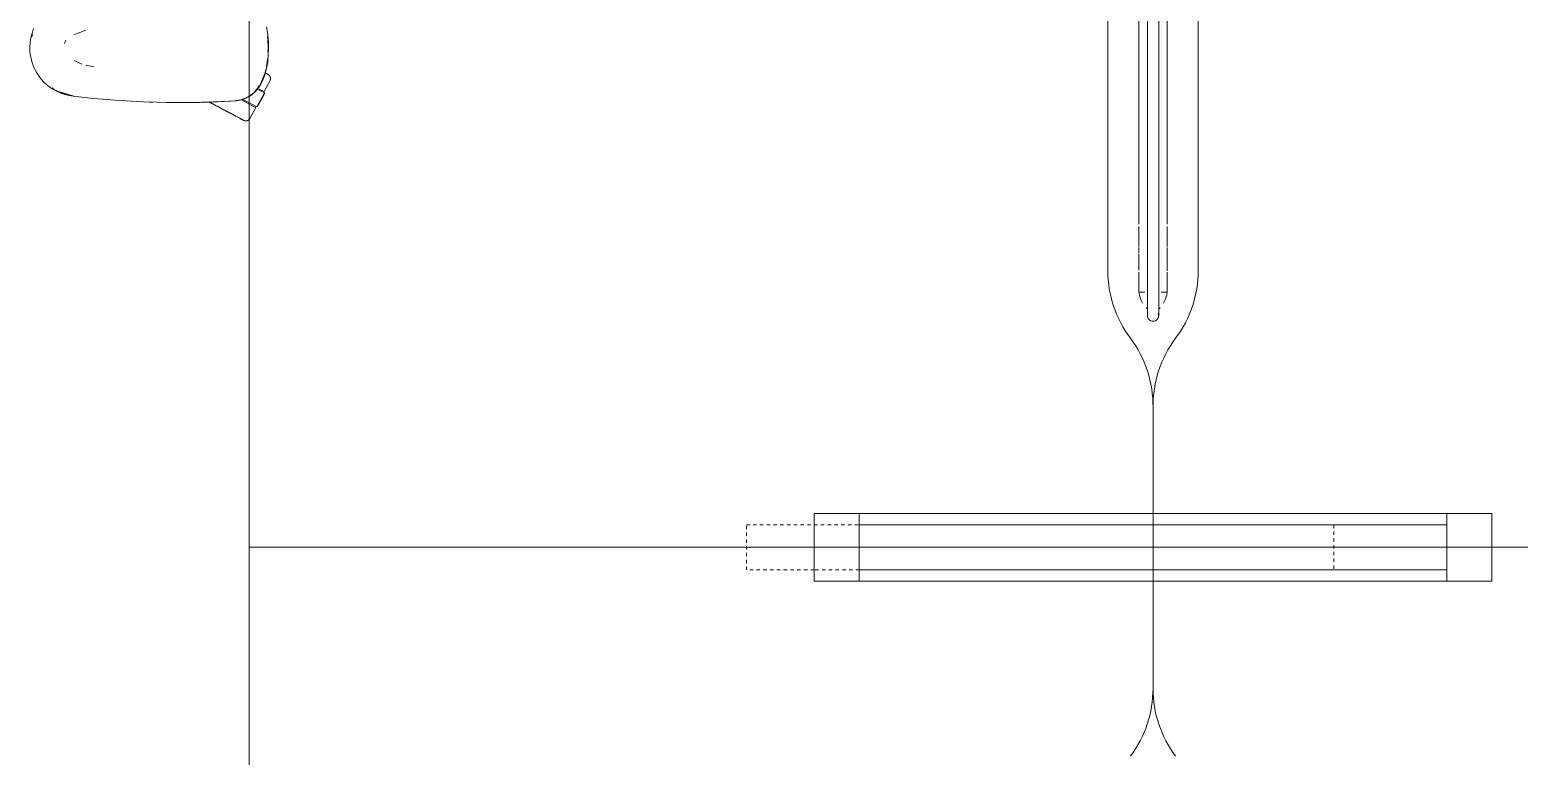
# Model space of a CAD drawing. Header units: millimetres. Extents: x 155927 to 326028, y -36033 to 97293.
# Drawn here: x 194506 to 195825, y 31223 to 31866 of the extents above; entities that cross this region are included whole.
import ezdxf

# ---------------------------------------------------------------- set-up
doc = ezdxf.new("R2010")
doc.units = ezdxf.units.MM
doc.header["$MEASUREMENT"] = 0
doc.linetypes.add('Dash', pattern=[6, 3, -3])
for name, color, linetype, lineweight in [('G-IMPT', 8, 'CONTINUOUS', 9), ('I-FURN', 8, 'CONTINUOUS', 9), ('I-FURN-HDLN', 8, 'Dash', 9)]:
    doc.layers.add(name, color=color, linetype=linetype, lineweight=lineweight)

msp = doc.modelspace()

# ---------------------------------------------------------------- linework, layer by layer
at = {"layer": 'G-IMPT'}
for p, q in [((194715.6, 31868.4), (194716.7, 31861.6)), ((194506.1, 31849.8), (194506.4, 31854.9)), ((194506.4, 31854.9), (194507.2, 31859.8)), ((194507.2, 31859.8), (194507.8, 31861.9)), ((194509.5, 31866.7), (194507.8, 31861.9)), ((194508.6, 31861.5), (194508, 31859.5)), ((194536.7, 31853.6), (194537.7, 31855.9)), ((194537.7, 31855.9), (194538, 31856.3)), ((194555.7, 31865.5), (194545.2, 31861.4)), ((194716.8, 31857), (194716.4, 31859.8)), ((194717.3, 31854.3), (194716.7, 31861.6)), ((194716.8, 31857), (194717, 31849.8)), ((194506.1, 31849.8), (194506.2, 31846)), ((194506.9, 31841.4), (194506.2, 31846)), ((194506.9, 31841.4), (194508.2, 31836.6)), ((194716.7, 31837.3), (194717.2, 31843.5)), ((194716.8, 31846.7), (194717, 31849.8)), ((194717.4, 31849.8), (194717.2, 31843.5)), ((194717.3, 31854.3), (194717.4, 31849.8)), ((194510, 31831.9), (194508.2, 31836.6)), ((194512.2, 31827.7), (194510, 31831.9)), ((194545.3, 31838.4), (194552.1, 31835.2)), ((194563.2, 31832.8), (194555.7, 31834.4)), ((194714.2, 31825.9), (194715.7, 31831.4)), ((194714.2, 31827), (194714.9, 31830.5)), ((194715.5, 31833.2), (194716.2, 31837)), ((194716.7, 31837.3), (194715.7, 31831.4)), ((194716.2, 31837), (194716.4, 31840.2)), ((194512.2, 31827.7), (194515, 31823.5)), ((194515, 31823.5), (194518.3, 31819.7)), ((194521.8, 31816.5), (194518.3, 31819.7)), ((194521.8, 31816.5), (194525.9, 31813.5)), ((194704.8, 31810.2), (194709.8, 31816.7)), ((194710.7, 31817.5), (194708, 31813.5)), ((194710, 31817), (194711.9, 31821.4)), ((194710.7, 31817.5), (194712.6, 31821.6)), ((194714.2, 31827), (194711.9, 31821.4)), ((194714.2, 31825.9), (194712.6, 31821.6)), ((194525.8, 31814.2), (194527.9, 31812.6)), ((194530.3, 31811), (194525.9, 31813.5)), ((194536, 31808.9), (194527.9, 31812.6)), ((194530.3, 31811), (194534.5, 31809.2)), ((194545, 31806.9), (194532.5, 31810.7)), ((194532.5, 31810.7), (194541.6, 31807.8)), ((194534.5, 31809.2), (194539.4, 31807.8)), ((194536, 31808.9), (194544.4, 31807)), ((194544.4, 31806.9), (194539.4, 31807.8)), ((194545, 31806.9), (194541.6, 31807.8)), ((194562.4, 31805), (194544.4, 31806.9)), ((194566.5, 31804.6), (194562.4, 31805)), ((194581.6, 31803.4), (194566.5, 31804.6)), ((194573.4, 31804), (194571.7, 31804.2)), ((194581.6, 31803.4), (194586.6, 31803)), ((194586.6, 31803), (194600.8, 31802.2)), ((194606.8, 31802), (194600.8, 31802.2)), ((194606.8, 31802), (194618.6, 31801.6)), ((194611.7, 31801.8), (194613.6, 31801.7)), ((194613.6, 31801.7), (194615.1, 31801.7)), ((194647.2, 31801.4), (194668.6, 31801.9)), ((194647.2, 31801.4), (194667.4, 31801.8)), ((194657, 31801.5), (194668.6, 31801.9)), ((194667.4, 31801.8), (194689.1, 31802.9)), ((194667.4, 31801.8), (194687.5, 31802.8)), ((194668.6, 31801.9), (194667.4, 31801.8)), ((194668.6, 31801.9), (194689.1, 31802.9)), ((194689.1, 31802.9), (194687.5, 31802.8)), ((194689.1, 31802.9), (194690.8, 31803.2)), ((194693, 31803.6), (194689.2, 31803.1)), ((194693.2, 31803.6), (194690.8, 31803.2)), ((194693, 31803.6), (194699.2, 31806)), ((194693.2, 31803.6), (194694.5, 31804)), ((194698.2, 31805.4), (194694.5, 31804)), ((194698.2, 31805.4), (194700.4, 31806.7)), ((194699.2, 31806), (194700.4, 31806.9)), ((194700.4, 31806.9), (194704.8, 31810.2)), ((194700.4, 31806.7), (194701.6, 31807.3)), ((194701.6, 31807.3), (194705.3, 31810.4)), ((194708, 31813.5), (194705.3, 31810.4)), ((194627, 31801.4), (194618.6, 31801.6)), ((194627, 31801.4), (194657, 31801.5)), ((194627, 31801.4), (194647.2, 31801.4)), ((194627, 31801.4), (194637.8, 31801.3)), ((194657, 31801.5), (194637.8, 31801.3)), ((194647.2, 31801.4), (194657, 31801.5)), ((194647.2, 31801.4), (194649.2, 31801.4)), ((194649.2, 31801.4), (194651.1, 31801.5))]:
    msp.add_line(p, q, dxfattribs=at)
at = {"layer": 'I-FURN'}
for p, q in [((194700.4, 32807.6), (194700.4, 31407.6)), ((194700.4, 31407.6), (194700.4, 32807.6)), ((195487.9, 31693.5), (195487.9, 32531.7)), ((195495.4, 32531.7), (195495.4, 31693.5)), ((195505.4, 31693.5), (195505.4, 32531.7)), ((195512.9, 32531.7), (195512.9, 31693.5)), ((195460.4, 31652.6), (195460.4, 32340.8)), ((195460.4, 32340.8), (195460.4, 31652.6)), ((195540.4, 32340.8), (195540.4, 31652.6)), ((195540.4, 31652.6), (195540.4, 32340.8)), ((194713.6, 31811), (194718.8, 31820.7)), ((194714.5, 31827.5), (194714.9, 31827.3)), ((194715.1, 31827.2), (194714.7, 31827.4)), ((194714.9, 31827.3), (194715.3, 31827.1)), ((194715.5, 31827), (194715.1, 31827.2)), ((194715.3, 31827.1), (194715.7, 31826.9)), ((194715.8, 31826.8), (194715.5, 31827)), ((194715.7, 31826.9), (194716, 31826.7)), ((194716.1, 31826.6), (194715.8, 31826.8)), ((194716, 31826.7), (194716.3, 31826.6)), ((194716.4, 31826.5), (194716.1, 31826.6)), ((194716.3, 31826.6), (194716.5, 31826.5)), ((194716.6, 31826.4), (194716.4, 31826.5)), ((194716.5, 31826.5), (194716.7, 31826.3)), ((194716.8, 31826.3), (194716.6, 31826.4)), ((194716.7, 31826.3), (194716.9, 31826.3)), ((194716.9, 31826.2), (194716.8, 31826.3)), ((194716.9, 31826.3), (194717, 31826.2)), ((194717, 31826.2), (194716.9, 31826.2)), ((194717, 31826.2), (194717.1, 31826.2)), ((194717.1, 31826.1), (194717, 31826.2)), ((194717.1, 31826.2), (194717.1, 31826.1)), ((194717.1, 31826.1), (194717.3, 31826)), ((194717.1, 31826.1), (194717.1, 31826.1)), ((194717.1, 31826.1), (194717.1, 31826.1)), ((194717.3, 31826), (194717.4, 31826)), ((194717.4, 31826), (194717.5, 31825.9)), ((194717.5, 31825.9), (194717.7, 31825.8)), ((194717.7, 31825.8), (194717.8, 31825.7)), ((194717.8, 31825.7), (194717.9, 31825.6)), ((194717.9, 31825.6), (194718, 31825.5)), ((194718, 31825.5), (194718.1, 31825.4)), ((194718.1, 31825.4), (194718.2, 31825.2)), ((194718.2, 31825.2), (194718.3, 31825.1)), ((194718.3, 31825.1), (194718.4, 31825)), ((194718.4, 31825), (194718.5, 31824.9)), ((194718.5, 31824.9), (194718.6, 31824.7)), ((194718.6, 31824.7), (194718.7, 31824.6)), ((194718.7, 31824.6), (194718.8, 31824.4)), ((194718.8, 31824.4), (194718.9, 31824.3)), ((194718.9, 31820.9), (194718.8, 31820.7)), ((194718.8, 31820.7), (194718.8, 31820.7)), ((194718.9, 31824.3), (194718.9, 31824.1)), ((194718.9, 31824.1), (194719, 31824)), ((194719, 31821.2), (194718.9, 31821)), ((194718.9, 31821), (194718.9, 31820.9)), ((194719, 31824), (194719, 31823.8)), ((194719, 31823.8), (194719.1, 31823.7)), ((194719.1, 31821.5), (194719, 31821.3)), ((194719, 31821.3), (194719, 31821.2)), ((194719.1, 31823.7), (194719.1, 31823.5)), ((194719.1, 31823.5), (194719.2, 31823.4)), ((194719.2, 31821.8), (194719.1, 31821.6)), ((194719.1, 31821.6), (194719.1, 31821.5)), ((194719.2, 31823.4), (194719.2, 31823.2)), ((194719.2, 31823.2), (194719.2, 31823.1)), ((194719.2, 31823.1), (194719.2, 31822.9)), ((194719.2, 31822.9), (194719.2, 31822.7)), ((194719.2, 31822.7), (194719.2, 31822.6)), ((194719.2, 31822.6), (194719.2, 31822.4)), ((194719.2, 31822.4), (194719.2, 31822.3)), ((194719.2, 31822.3), (194719.2, 31822.1)), ((194719.2, 31822.1), (194719.2, 31821.9)), ((194719.2, 31821.9), (194719.2, 31821.8)), ((194665.6, 31801.4), (194664.7, 31801.9)), ((194693.4, 31803.6), (194700.8, 31799.7)), ((194700.5, 31801), (194694.7, 31804.1)), ((194713.8, 31809.8), (194707.2, 31797.4)), ((194707.4, 31797.3), (194714, 31809.7)), ((194708.5, 31812.6), (194713.8, 31809.8)), ((194709.2, 31813.3), (194713.6, 31811)), ((194665.1, 31801.7), (194666.1, 31801.2)), ((194666.6, 31800.9), (194665.6, 31801.4)), ((194666.1, 31801.2), (194667.1, 31800.6)), ((194667.6, 31800.3), (194666.6, 31800.9)), ((194667.1, 31800.6), (194668.1, 31800.1)), ((194668.6, 31799.8), (194667.6, 31800.3)), ((194668.1, 31800.1), (194669.1, 31799.6)), ((194669.6, 31799.3), (194668.6, 31799.8)), ((194669.1, 31799.6), (194670.1, 31799)), ((194670.6, 31798.7), (194669.6, 31799.3)), ((194670.1, 31799), (194671.1, 31798.5)), ((194671.7, 31798.2), (194670.6, 31798.7)), ((194671.1, 31798.5), (194672.1, 31798)), ((194672.7, 31797.7), (194671.7, 31798.2)), ((194672.1, 31798), (194673.1, 31797.4)), ((194673.7, 31797.1), (194672.7, 31797.7)), ((194673.1, 31797.4), (194674.1, 31796.9)), ((194674.6, 31796.6), (194673.7, 31797.1)), ((194674.1, 31796.9), (194675.1, 31796.4)), ((194675.6, 31796.1), (194674.6, 31796.6)), ((194675.1, 31796.4), (194676.1, 31795.8)), ((194676.6, 31795.6), (194675.6, 31796.1)), ((194676.1, 31795.8), (194677.1, 31795.3)), ((194677.6, 31795), (194676.6, 31795.6)), ((194677.1, 31795.3), (194678, 31794.8)), ((194678.5, 31794.5), (194677.6, 31795)), ((194678, 31794.8), (194679, 31794.3)), ((194679.5, 31794), (194678.5, 31794.5)), ((194679, 31794.3), (194679.9, 31793.8)), ((194680.4, 31793.5), (194679.5, 31794)), ((194679.9, 31793.8), (194680.8, 31793.3)), ((194681.3, 31793.1), (194680.4, 31793.5)), ((194680.8, 31793.3), (194681.7, 31792.8)), ((194682.2, 31792.6), (194681.3, 31793.1)), ((194681.7, 31792.8), (194682.6, 31792.4)), ((194683.1, 31792.1), (194682.2, 31792.6)), ((194682.6, 31792.4), (194683.5, 31791.9)), ((194684, 31791.7), (194683.1, 31792.1)), ((194683.5, 31791.9), (194684.3, 31791.5)), ((194684.8, 31791.2), (194684, 31791.7)), ((194684.3, 31791.5), (194685.2, 31791)), ((194685.2, 31791), (194686, 31790.6)), ((194686, 31790.6), (194686.7, 31790.2)), ((194686.7, 31790.2), (194687.5, 31789.8)), ((194687.5, 31789.8), (194688.2, 31789.4)), ((194688.2, 31789.4), (194688.9, 31789)), ((194688.9, 31789), (194689.6, 31788.7)), ((194689.6, 31788.7), (194690.2, 31788.3)), ((194707.2, 31797.4), (194700.5, 31801)), ((194700.8, 31799.7), (194706.1, 31796.9)), ((194701, 31787.2), (194706.1, 31796.9)), ((194690.2, 31788.3), (194690.8, 31788)), ((194691.1, 31787.8), (194690.5, 31788.2)), ((194690.8, 31788), (194691.4, 31787.7)), ((194691.7, 31787.6), (194691.1, 31787.8)), ((194691.4, 31787.7), (194691.9, 31787.4)), ((194692.2, 31787.3), (194691.7, 31787.6)), ((194691.9, 31787.4), (194692.4, 31787.2)), ((194692.7, 31787), (194692.2, 31787.3)), ((194692.4, 31787.2), (194692.9, 31786.9)), ((194693.1, 31786.8), (194692.7, 31787)), ((194692.9, 31786.9), (194693.3, 31786.7)), ((194693.5, 31786.6), (194693.1, 31786.8)), ((194693.3, 31786.7), (194693.7, 31786.5)), ((194693.9, 31786.4), (194693.5, 31786.6)), ((194693.7, 31786.5), (194694.1, 31786.3)), ((194694.2, 31786.2), (194693.9, 31786.4)), ((194694.1, 31786.3), (194694.4, 31786.1)), ((194694.5, 31786), (194694.2, 31786.2)), ((194694.4, 31786.1), (194694.7, 31786)), ((194694.8, 31785.9), (194694.5, 31786)), ((194694.7, 31786), (194694.9, 31785.8)), ((194695, 31785.8), (194694.8, 31785.9)), ((194694.9, 31785.8), (194695.1, 31785.7)), ((194695.2, 31785.7), (194695, 31785.8)), ((194695.1, 31785.7), (194695.3, 31785.6)), ((194695.3, 31785.6), (194695.2, 31785.7)), ((194695.4, 31785.6), (194695.3, 31785.6)), ((194695.3, 31785.6), (194695.4, 31785.6)), ((194695.5, 31785.5), (194695.4, 31785.6)), ((194695.4, 31785.6), (194695.5, 31785.5)), ((194695.6, 31785.5), (194695.5, 31785.5)), ((194695.5, 31785.5), (194695.5, 31785.5)), ((194695.5, 31785.5), (194695.5, 31785.5)), ((194695.5, 31785.5), (194695.5, 31785.5)), ((194695.7, 31785.4), (194695.6, 31785.5)), ((194695.8, 31785.4), (194695.7, 31785.4)), ((194696, 31785.3), (194695.8, 31785.4)), ((194696.1, 31785.2), (194696, 31785.3)), ((194696.3, 31785.2), (194696.1, 31785.2)), ((194696.5, 31785.2), (194696.3, 31785.2)), ((194696.6, 31785.1), (194696.5, 31785.2)), ((194696.8, 31785.1), (194696.6, 31785.1)), ((194696.9, 31785.1), (194696.8, 31785.1)), ((194697.1, 31785.1), (194696.9, 31785.1)), ((194697.3, 31785), (194697.1, 31785.1)), ((194697.4, 31785), (194697.3, 31785)), ((194697.6, 31785), (194697.4, 31785)), ((194697.7, 31785.1), (194697.6, 31785)), ((194697.9, 31785.1), (194697.7, 31785.1)), ((194698.1, 31785.1), (194697.9, 31785.1)), ((194698.2, 31785.1), (194698.1, 31785.1)), ((194698.4, 31785.2), (194698.2, 31785.1)), ((194698.5, 31785.2), (194698.4, 31785.2)), ((194698.7, 31785.2), (194698.5, 31785.2)), ((194698.8, 31785.3), (194698.7, 31785.2)), ((194699, 31785.4), (194698.8, 31785.3)), ((194699.1, 31785.4), (194699, 31785.4)), ((194699.3, 31785.5), (194699.1, 31785.4)), ((194699.4, 31785.6), (194699.3, 31785.5)), ((194699.6, 31785.7), (194699.4, 31785.6)), ((194699.7, 31785.7), (194699.6, 31785.7)), ((194699.8, 31785.8), (194699.7, 31785.7)), ((194699.9, 31785.9), (194699.8, 31785.8)), ((194700.1, 31786), (194699.9, 31785.9)), ((194700.2, 31786.2), (194700.1, 31786)), ((194700.3, 31786.3), (194700.2, 31786.2)), ((194700.4, 31786.4), (194700.3, 31786.3)), ((194700.5, 31786.5), (194700.4, 31786.4)), ((194700.6, 31786.6), (194700.5, 31786.5)), ((194700.7, 31786.8), (194700.6, 31786.6)), ((194700.8, 31786.9), (194700.7, 31786.8)), ((194700.9, 31787), (194700.8, 31786.9)), ((194701, 31787.2), (194700.9, 31787)), ((195487.9, 31673.8), (195487.9, 31691.5)), ((195495.4, 31693.5), (195495.4, 31690.3)), ((195495.4, 31690.3), (195495.4, 31687.1)), ((195495.4, 31687.1), (195495.4, 31683.8)), ((195495.4, 31683.8), (195495.4, 31680.6)), ((195505.4, 31692.6), (195505.4, 31693.5)), ((195505.4, 31689.4), (195505.4, 31692.6)), ((195505.4, 31686.2), (195505.4, 31689.4)), ((195505.4, 31683), (195505.4, 31686.2)), ((195512.9, 31691.5), (195512.9, 31673.8)), ((195487.9, 31668.1), (195487.9, 31673)), ((195495.4, 31680.6), (195495.4, 31677.4)), ((195495.4, 31677.4), (195495.4, 31674.3)), ((195495.4, 31674.3), (195495.4, 31671.2)), ((195495.4, 31671.2), (195495.4, 31668.1)), ((195505.4, 31679.8), (195505.4, 31683)), ((195505.4, 31676.6), (195505.4, 31679.8)), ((195505.4, 31673.4), (195505.4, 31676.6)), ((195505.4, 31670.3), (195505.4, 31673.4)), ((195505.4, 31667.2), (195505.4, 31670.3)), ((195512.9, 31673), (195512.9, 31668.1)), ((195487.9, 31653), (195487.9, 31667.2)), ((195495.4, 31668.1), (195495.4, 31665)), ((195495.4, 31665), (195495.4, 31662)), ((195495.4, 31662), (195495.4, 31659.1)), ((195495.4, 31659.1), (195495.4, 31656.2)), ((195505.4, 31664.2), (195505.4, 31667.2)), ((195505.4, 31661.2), (195505.4, 31664.2)), ((195505.4, 31658.3), (195505.4, 31661.2)), ((195505.4, 31655.4), (195505.4, 31658.3)), ((195512.9, 31668.3), (195512.9, 31652.4)), ((195487.9, 31633.5), (195487.9, 31651.1)), ((195495.4, 31656.2), (195495.4, 31653.3)), ((195495.4, 31653.3), (195495.4, 31650.5)), ((195495.4, 31650.5), (195495.4, 31647.8)), ((195495.4, 31647.8), (195495.4, 31645.2)), ((195495.4, 31645.2), (195495.4, 31642.6)), ((195505.4, 31652.6), (195505.4, 31655.4)), ((195505.4, 31649.8), (195505.4, 31652.6)), ((195505.4, 31647.1), (195505.4, 31649.8)), ((195505.4, 31644.5), (195505.4, 31647.1)), ((195505.4, 31642), (195505.4, 31644.5)), ((195512.9, 31651.1), (195512.9, 31633.5)), ((195487.9, 31638.1), (195487.9, 31639.2)), ((195487.9, 31633.5), (195493.1, 31633.5)), ((195495.4, 31642.6), (195495.4, 31640.2)), ((195495.4, 31640.2), (195495.4, 31637.8)), ((195495.4, 31637.8), (195495.4, 31635.5)), ((195495.4, 31635.5), (195495.4, 31633.3)), ((195495.4, 31633.3), (195495.4, 31631.2)), ((195495.4, 31631.2), (195495.4, 31629.1)), ((195505.4, 31639.5), (195505.4, 31642)), ((195505.4, 31637.2), (195505.4, 31639.5)), ((195505.4, 31634.9), (195505.4, 31637.2)), ((195505.4, 31632.7), (195505.4, 31634.9)), ((195505.4, 31630.6), (195505.4, 31632.7)), ((195505.4, 31628.6), (195505.4, 31630.6)), ((195507.7, 31633.5), (195512.9, 31633.5)), ((195512.9, 31639.2), (195512.9, 31638.1)), ((195495.4, 31629.1), (195495.4, 31627.2)), ((195495.4, 31627.2), (195495.4, 31625.4)), ((195495.4, 31625.4), (195495.4, 31623.7)), ((195495.4, 31623.7), (195495.4, 31622.2)), ((195495.4, 31622.2), (195495.4, 31620.7)), ((195495.4, 31620.7), (195495.4, 31619.3)), ((195495.4, 31619.3), (195495.4, 31618.1)), ((195495.4, 31618.1), (195495.4, 31617)), ((195505.4, 31626.7), (195505.4, 31628.6)), ((195505.4, 31625), (195505.4, 31626.7)), ((195505.4, 31623.3), (195505.4, 31625)), ((195505.4, 31621.8), (195505.4, 31623.3)), ((195505.4, 31620.3), (195505.4, 31621.8)), ((195505.4, 31619), (195505.4, 31620.3)), ((195505.4, 31617.8), (195505.4, 31619)), ((195505.4, 31616.7), (195505.4, 31617.8)), ((195495.4, 31617), (195495.4, 31616)), ((195495.4, 31616), (195495.4, 31615.1)), ((195495.4, 31615.1), (195495.4, 31614.4)), ((195495.4, 31614.4), (195495.4, 31613.8)), ((195495.4, 31613.8), (195495.4, 31613.3)), ((195495.4, 31613.3), (195495.4, 31612.9)), ((195495.4, 31612.9), (195495.4, 31612.7)), ((195495.4, 31612.7), (195495.4, 31612.6)), ((195495.4, 31612.6), (195495.4, 31612.6)), ((195505.4, 31615.8), (195505.4, 31616.7)), ((195505.4, 31614.9), (195505.4, 31615.8)), ((195505.4, 31614.2), (195505.4, 31614.9)), ((195505.4, 31613.6), (195505.4, 31614.2)), ((195505.4, 31613.2), (195505.4, 31613.6)), ((195505.4, 31612.9), (195505.4, 31613.2)), ((195505.4, 31612.7), (195505.4, 31612.9)), ((195505.4, 31612.6), (195505.4, 31612.7)), ((195500.4, 31407.6), (195500.4, 31531.5)), ((195500.4, 31531.5), (195500.4, 31407.6)), ((195500.4, 31531.5), (195500.4, 31407.6)), ((195500.4, 31407.6), (195500.4, 31531.5)), ((195200.4, 31437.6), (195800.4, 31437.6)), ((195240.4, 31437.6), (195200.4, 31437.6)), ((195200.4, 31437.6), (195200.4, 31377.6)), ((195200.4, 31377.6), (195200.4, 31437.6)), ((195760.4, 31437.6), (195240.4, 31437.6)), ((195240.4, 31377.6), (195240.4, 31437.6)), ((195240.4, 31427.6), (195240.4, 31437.6)), ((195800.4, 31437.6), (195760.4, 31437.6)), ((195760.4, 31427.6), (195760.4, 31437.6)), ((195760.4, 31377.6), (195760.4, 31437.6)), ((195800.4, 31377.6), (195800.4, 31437.6)), ((195800.4, 31377.6), (195800.4, 31437.6)), ((195240.4, 31427.6), (195240.4, 31387.6)), ((195760.4, 31427.6), (195240.4, 31427.6)), ((195760.4, 31387.6), (195760.4, 31427.6)), ((194700.4, 31407.6), (195500.4, 31407.6)), ((195500.4, 31407.6), (194700.4, 31407.6)), ((195500.4, 31407.6), (194700.4, 31407.6)), ((194700.4, 31407.6), (194700.4, 30007.6)), ((194700.4, 30007.6), (194700.4, 31407.6)), ((194700.4, 31407.6), (195500.4, 31407.6)), ((195500.4, 31407.6), (196300.4, 31407.6)), ((196300.4, 31407.6), (195500.4, 31407.6)), ((195500.4, 31282.6), (195500.4, 31407.6)), ((195500.4, 31407.6), (195500.4, 31282.6)), ((196300.4, 31407.6), (195500.4, 31407.6)), ((195500.4, 31407.6), (195500.4, 31282.6)), ((195500.4, 31282.6), (195500.4, 31407.6)), ((195500.4, 31407.6), (196300.4, 31407.6)), ((195240.4, 31377.6), (195240.4, 31387.6)), ((195240.4, 31387.6), (195760.4, 31387.6)), ((195760.4, 31377.6), (195760.4, 31387.6)), ((195200.4, 31377.6), (195240.4, 31377.6)), ((195800.4, 31377.6), (195200.4, 31377.6)), ((195240.4, 31377.6), (195760.4, 31377.6)), ((195760.4, 31377.6), (195800.4, 31377.6))]:
    msp.add_line(p, q, dxfattribs=at)
for centre, radius, start, end in [((195560.4, 31652.6), 100, 180, 216.8699), ((195560.4, 31652.6), 100, 180, 216.8699), ((195440.4, 31652.6), 100, 323.1301, 0), ((195440.4, 31652.6), 100, 323.1301, 0), ((195511.4, 31635.9), 23.6, 185.6664, 210.8564), ((195489.4, 31635.9), 23.6, 329.1436, 354.3336), ((195500.4, 31625.5), 8.51, 223.4514, 234.4595), ((195500.4, 31625.5), 8.51, 305.5405, 316.5486), ((195500.4, 31612.6), 5, 173.0848, 21.8252), ((195400.4, 31532.6), 100, 359.3744, 36.8699), ((195400.4, 31532.6), 100, 359.3744, 36.8699), ((195600.4, 31532.6), 100, 143.1301, 180.6256), ((195600.4, 31532.6), 100, 143.1301, 180.6256), ((195400.4, 31282.6), 100, 323.1301, 0), ((195400.4, 31282.6), 100, 323.1301, 0), ((195600.4, 31282.6), 100, 180, 216.8699), ((195600.4, 31282.6), 100, 180, 216.8699)]:
    msp.add_arc(centre, radius, start, end, dxfattribs=at)
at = {"layer": 'I-FURN-HDLN'}
for p, q in [((195140.4, 31387.6), (195140.4, 31427.6)), ((195140.4, 31427.6), (195200.4, 31427.6)), ((195200.4, 31427.6), (195660.4, 31427.6)), ((195660.4, 31427.6), (195660.4, 31387.6)), ((195200.4, 31387.6), (195140.4, 31387.6)), ((195660.4, 31387.6), (195200.4, 31387.6))]:
    msp.add_line(p, q, dxfattribs=at)

doc.saveas('drawing.dxf')
